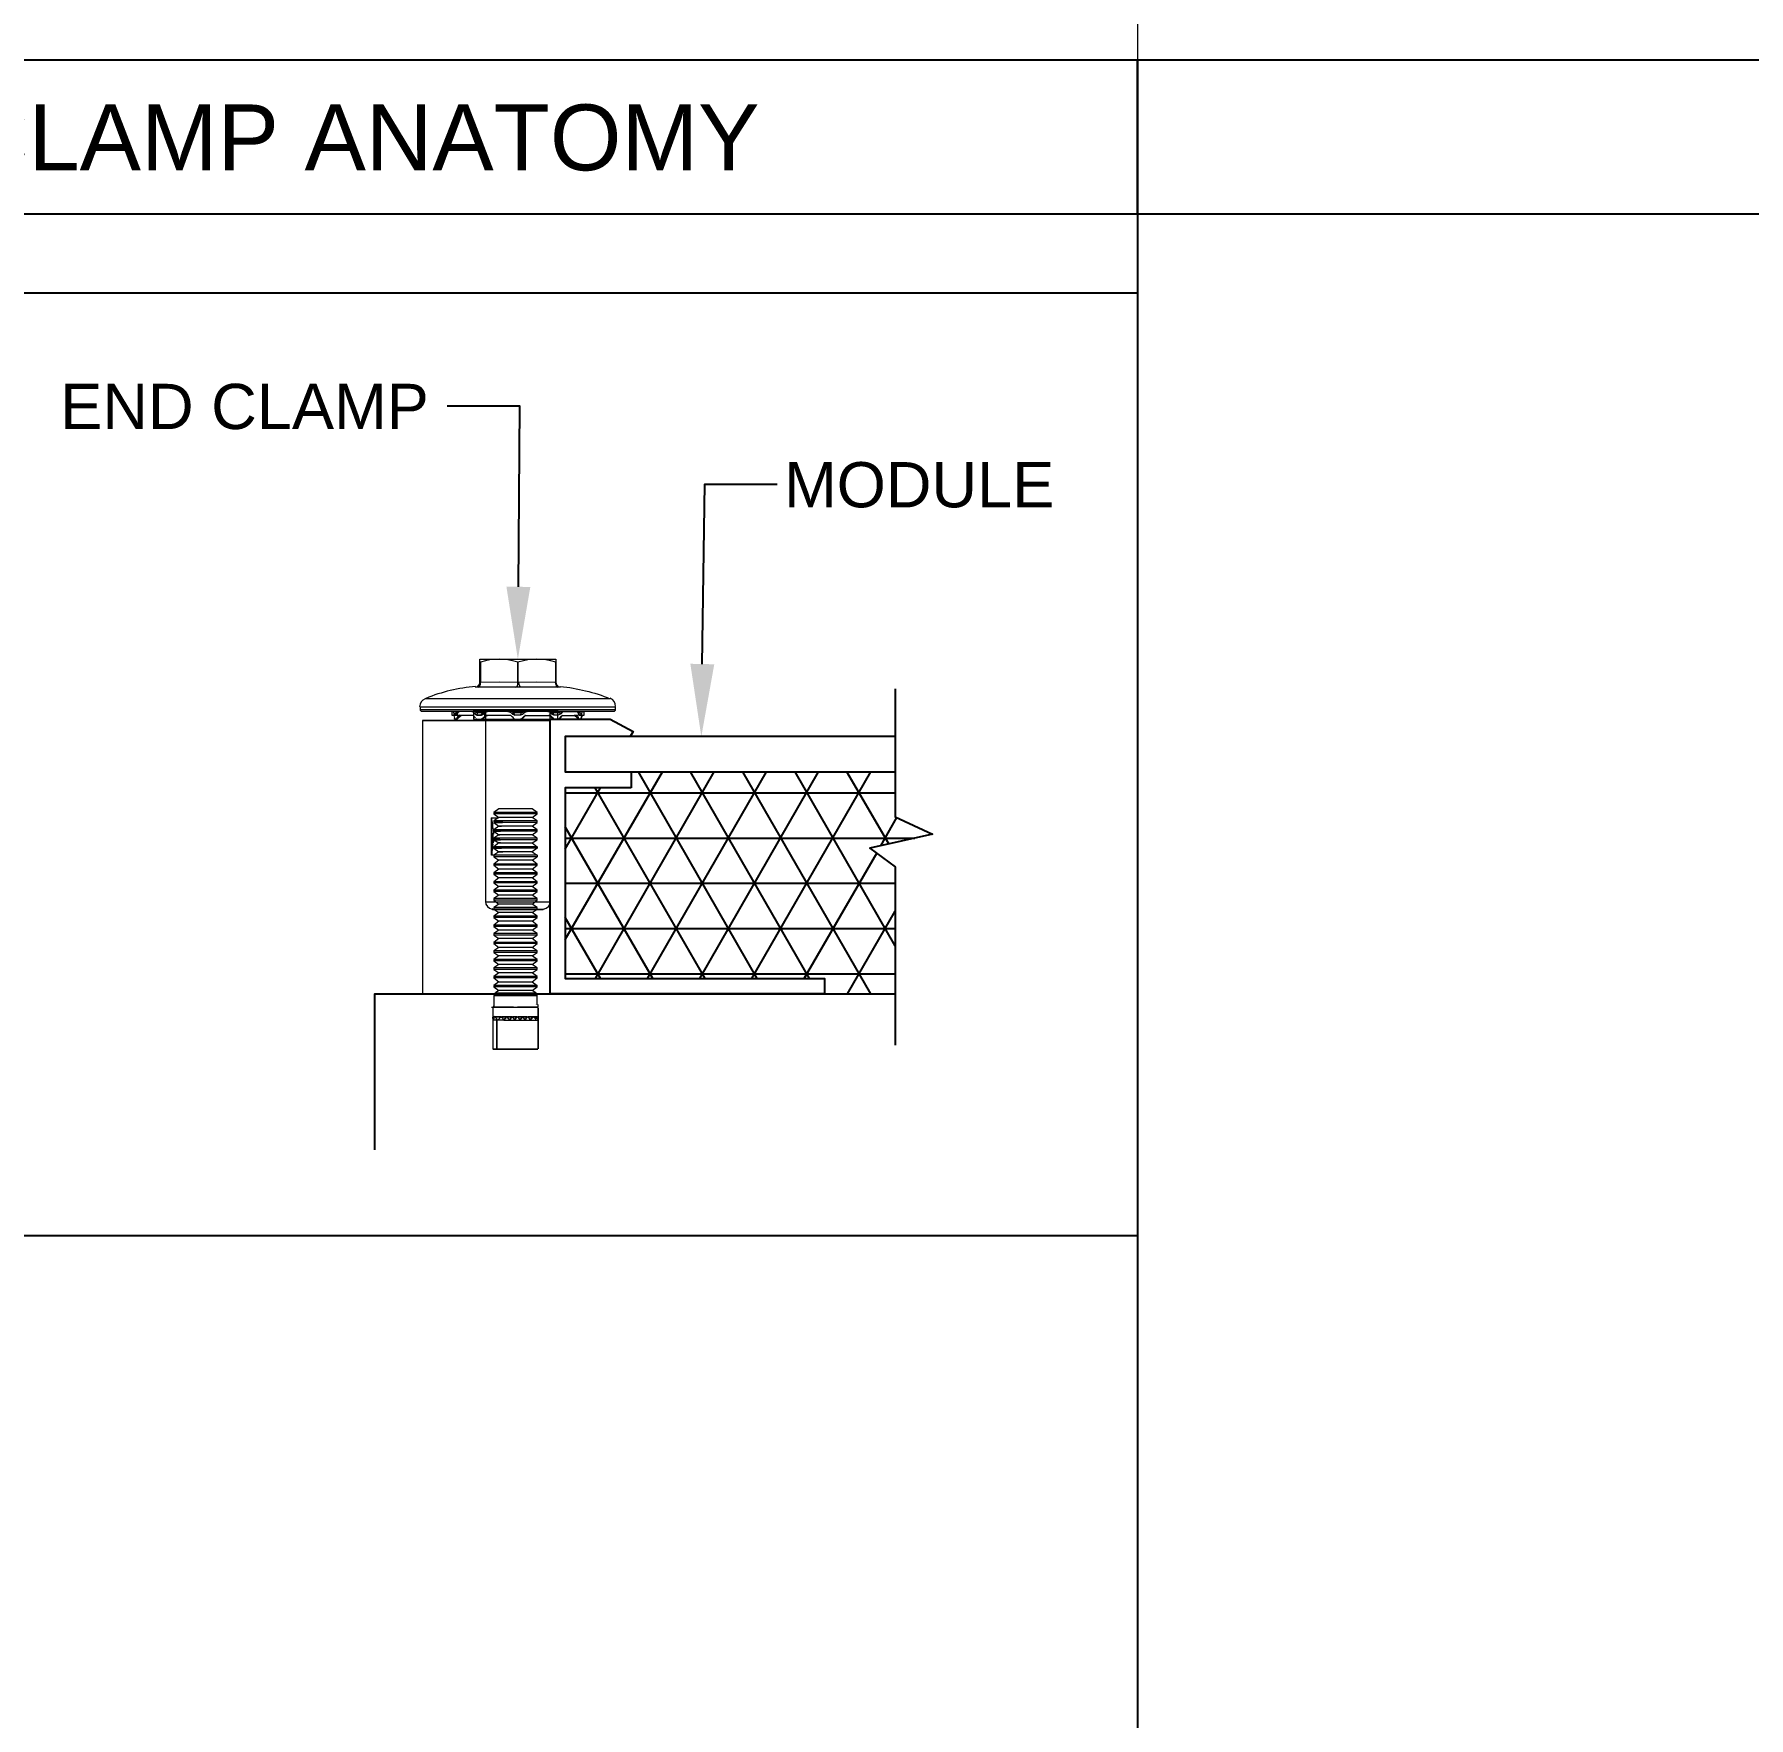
# Model space of a CAD drawing. Header units: millimetres. Extents: x -419 to 20046, y -14642 to 2638.
# Drawn here: x 2420.9 to 2733.2, y -10567.5 to -10260.9 of the extents above; entities that cross this region are included whole.
import ezdxf

# ---------------------------------------------------------------- set-up
doc = ezdxf.new("R2010")
doc.units = ezdxf.units.MM
for name, color, linetype in [('PDF6_PDF4_Geometry', 7, 'Continuous'), ('PDF6_PDF4_Solid Fills', 7, 'Continuous'), ('PDF6_Text', 7, 'Continuous')]:
    doc.layers.add(name, color=color, linetype=linetype)
doc.styles.add('PDF Arial', font='arial.ttf')

msp = doc.modelspace()

# ---------------------------------------------------------------- linework, layer by layer
at = {"layer": 'PDF6_PDF4_Geometry', "lineweight": 0}
for points in [[(2621.844, -9828.988), (2621.844, -10493.51)], [(2502.054, -10378.897), (2502.054, -10375.264), (2502.054, -10374.992), (2502.054, -10374.81), (2502.054, -10374.719), (2505.595, -10374.719), (2512.407, -10374.719), (2515.858, -10374.719), (2515.858, -10374.81), (2515.858, -10374.992), (2515.858, -10375.264), (2515.858, -10378.897), (2515.858, -10379.26), (2515.949, -10379.533), (2516.04, -10379.714), (2516.221, -10379.805)], [(2502.144, -10375.264), (2502.144, -10375.264)], [(2508.956, -10375.264), (2508.956, -10375.264)], [(2515.858, -10375.264), (2515.858, -10375.264)], [(2515.949, -10378.806), (2515.858, -10378.806), (2515.949, -10379.169), (2516.04, -10379.442), (2516.312, -10379.714), (2516.675, -10379.805), (2516.585, -10379.805), (2516.131, -10379.805), (2512.861, -10379.805), (2509.501, -10379.805), (2508.502, -10379.805), (2505.051, -10379.805), (2501.781, -10379.805), (2501.418, -10379.805), (2501.236, -10379.805), (2501.599, -10379.714), (2501.872, -10379.442), (2502.054, -10379.169), (2502.054, -10378.806)], [(2501.781, -10379.805), (2501.963, -10379.714), (2502.054, -10379.533), (2502.144, -10379.26), (2502.144, -10378.897)], [(2508.502, -10379.805), (2508.683, -10379.714), (2508.865, -10379.533), (2508.956, -10379.26), (2508.956, -10378.897)], [(2509.047, -10378.806), (2509.047, -10378.806)], [(2509.047, -10378.897), (2509.137, -10379.26), (2509.228, -10379.533), (2509.41, -10379.714), (2509.501, -10379.805)], [(2526.393, -10384.255), (2491.519, -10384.255)], [(2497.24, -10384.982), (2496.968, -10384.982), (2496.968, -10384.255), (2497.149, -10384.255), (2497.24, -10384.346), (2497.331, -10384.618), (2497.694, -10384.437), (2497.876, -10384.437), (2497.422, -10384.891)], [(2514.405, -10384.255), (2510.681, -10384.255), (2510.591, -10384.255), (2510.318, -10384.255), (2509.592, -10384.255), (2508.229, -10384.255), (2507.594, -10384.255), (2507.321, -10384.255), (2507.139, -10384.255), (2503.416, -10384.255), (2503.053, -10384.255), (2502.054, -10384.255), (2500.6, -10384.255), (2498.239, -10384.255), (2497.876, -10384.255), (2497.149, -10384.255), (2497.059, -10384.255)], [(2497.059, -10384.255), (2497.059, -10384.255)], [(2501.055, -10384.618), (2501.236, -10384.8), (2501.509, -10384.891), (2502.326, -10384.891), (2502.689, -10384.709), (2502.78, -10384.618), (2502.598, -10384.8), (2502.326, -10384.891), (2501.509, -10384.891), (2501.236, -10384.8), (2501.055, -10384.618), (2500.873, -10384.346), (2500.6, -10384.255), (2498.239, -10384.255), (2498.058, -10384.346), (2497.876, -10384.618), (2497.876, -10384.8), (2497.785, -10384.891), (2497.422, -10384.891), (2497.331, -10384.8), (2497.331, -10384.618), (2497.24, -10384.346), (2497.149, -10384.255)], [(2497.149, -10384.255), (2497.149, -10384.255)], [(2497.331, -10384.618), (2497.422, -10384.8), (2497.422, -10384.891), (2497.785, -10384.891), (2497.876, -10384.891), (2497.876, -10384.618), (2498.058, -10384.346), (2498.239, -10384.255)], [(2497.331, -10384.618), (2497.331, -10384.618)], [(2497.513, -10384.891), (2497.513, -10384.891)], [(2497.785, -10384.891), (2497.785, -10384.891)], [(2497.967, -10384.618), (2497.967, -10384.618)], [(2498.239, -10384.255), (2498.239, -10384.255)], [(2500.6, -10384.255), (2500.873, -10384.346), (2501.055, -10384.618), (2501.327, -10384.437), (2501.69, -10384.437), (2501.872, -10384.255), (2502.144, -10384.164)], [(2500.6, -10384.255), (2500.6, -10384.255)], [(2501.055, -10384.618), (2501.055, -10384.618)], [(2501.509, -10384.891), (2501.69, -10384.437), (2502.78, -10384.437), (2502.871, -10384.437)], [(2501.509, -10384.891), (2501.509, -10384.891)], [(2502.326, -10384.891), (2502.326, -10384.891)], [(2514.768, -10384.255), (2515.858, -10384.255), (2517.311, -10384.255), (2517.039, -10384.346), (2516.857, -10384.618), (2516.585, -10384.8), (2516.312, -10384.891), (2515.586, -10384.891), (2515.222, -10384.8), (2515.041, -10384.618), (2514.859, -10384.346), (2514.405, -10384.255), (2510.681, -10384.255), (2510.318, -10384.346), (2509.955, -10384.618), (2509.773, -10384.8), (2509.41, -10384.891), (2508.411, -10384.891), (2508.048, -10384.8), (2507.866, -10384.618), (2507.594, -10384.346), (2507.139, -10384.255), (2503.416, -10384.255), (2502.871, -10384.437), (2502.871, -10384.982), (2503.143, -10384.982), (2502.417, -10385.617), (2503.234, -10384.982), (2503.325, -10384.982), (2503.234, -10385.072)], [(2503.143, -10384.164), (2502.962, -10384.255), (2502.78, -10384.437)], [(2502.78, -10384.618), (2503.053, -10384.346), (2503.416, -10384.255)], [(2502.871, -10384.618), (2502.871, -10384.618)], [(2516.312, -10384.891), (2515.495, -10384.891), (2515.222, -10384.709), (2515.041, -10384.618), (2514.859, -10384.346), (2514.405, -10384.255), (2514.768, -10384.255), (2514.768, -10418.948), (2503.143, -10418.948), (2503.143, -10384.255)], [(2503.416, -10384.255), (2503.416, -10384.255)], [(2507.139, -10384.255), (2507.594, -10384.346), (2507.957, -10384.618), (2507.957, -10384.437), (2508.229, -10384.437), (2509.592, -10384.437)], [(2507.139, -10384.255), (2507.139, -10384.255)], [(2507.957, -10384.618), (2508.138, -10384.8), (2508.411, -10384.891), (2508.229, -10384.437), (2508.32, -10384.255), (2508.32, -10384.164)], [(2507.957, -10384.618), (2507.957, -10384.618)], [(2509.41, -10384.891), (2508.411, -10384.891)], [(2508.411, -10384.891), (2508.411, -10384.891)], [(2509.955, -10384.618), (2509.773, -10384.8), (2509.41, -10384.891), (2509.592, -10384.437), (2509.955, -10384.437), (2509.955, -10384.618), (2510.227, -10384.346), (2510.681, -10384.255)], [(2509.41, -10384.891), (2509.41, -10384.891)], [(2509.682, -10384.437), (2509.682, -10384.255), (2509.592, -10384.164)], [(2509.955, -10384.618), (2509.955, -10384.618)], [(2510.681, -10384.255), (2510.681, -10384.255)], [(2514.405, -10384.255), (2514.405, -10384.255)], [(2515.131, -10384.437), (2514.95, -10384.255), (2514.768, -10384.164)], [(2514.95, -10384.437), (2515.041, -10384.437), (2516.221, -10384.437)], [(2515.041, -10384.618), (2515.041, -10384.618)], [(2515.495, -10384.891), (2515.495, -10384.891)], [(2516.312, -10384.437), (2516.131, -10384.255), (2515.858, -10384.164)], [(2516.766, -10384.618), (2516.585, -10384.8), (2516.312, -10384.891), (2516.221, -10384.437), (2516.494, -10384.437), (2516.766, -10384.618), (2517.039, -10384.346), (2517.311, -10384.255)], [(2516.312, -10384.891), (2516.312, -10384.891)], [(2516.766, -10384.618), (2516.766, -10384.618)], [(2517.311, -10384.255), (2517.311, -10384.255)], [(2519.582, -10384.255), (2519.854, -10384.346), (2519.945, -10384.618), (2520.127, -10384.891), (2520.49, -10384.891), (2520.49, -10384.8), (2520.581, -10384.618)], [(2519.582, -10384.255), (2519.582, -10384.255)], [(2519.945, -10384.437), (2520.127, -10384.437), (2520.217, -10384.437), (2520.581, -10384.618), (2520.671, -10384.346), (2520.762, -10384.255)], [(2519.945, -10384.618), (2519.945, -10384.618)], [(2520.127, -10384.891), (2520.127, -10384.891)], [(2520.399, -10384.891), (2520.399, -10384.891)], [(2520.581, -10384.618), (2520.581, -10384.618)], [(2520.762, -10384.255), (2520.762, -10384.255)], [(2520.944, -10384.255), (2520.944, -10384.255)], [(2491.609, -10385.89), (2491.609, -10435.659), (2513.406, -10435.659), (2514.859, -10435.659), (2514.859, -10385.89)], [(2492.881, -10385.89), (2492.881, -10385.89)], [(2497.24, -10384.982), (2497.24, -10384.982)], [(2497.876, -10385.617), (2498.602, -10384.982), (2497.876, -10385.617), (2497.785, -10385.617), (2497.422, -10385.617), (2497.422, -10385.527)], [(2497.876, -10385.617), (2497.876, -10385.617)], [(2498.602, -10384.982), (2498.602, -10384.982)], [(2500.6, -10385.89), (2500.873, -10385.89)], [(2501.327, -10385.527), (2501.509, -10385.617), (2502.326, -10385.617)], [(2503.143, -10384.982), (2503.143, -10384.982)], [(2509.773, -10385.527), (2509.592, -10385.617), (2509.41, -10385.617)], [(2510.136, -10384.982), (2510.136, -10384.982)], [(2514.677, -10384.982), (2514.677, -10384.982)], [(2516.494, -10385.617), (2516.494, -10385.617)], [(2519.309, -10384.982), (2519.218, -10384.982)], [(2519.4, -10384.982), (2519.4, -10384.982)], [(2519.491, -10385.072), (2519.491, -10384.982)], [(2520.127, -10385.527), (2520.127, -10385.617), (2520.49, -10385.617), (2520.49, -10385.527)], [(2520.581, -10385.527), (2520.49, -10385.617)], [(2520.49, -10385.617), (2520.49, -10385.617)], [(2520.581, -10385.527), (2520.581, -10385.527)], [(2520.671, -10384.982), (2520.671, -10384.982)], [(2520.671, -10384.982), (2520.671, -10384.982)], [(2511.59, -10403.509), (2511.408, -10403.509), (2505.505, -10403.509), (2504.596, -10404.144), (2504.596, -10404.417), (2505.505, -10405.143), (2504.596, -10405.779), (2504.596, -10406.052), (2505.505, -10406.687), (2504.596, -10407.323), (2504.596, -10407.596), (2505.505, -10408.14), (2504.596, -10408.867), (2504.596, -10409.14), (2505.505, -10409.775), (2504.596, -10410.411), (2504.142, -10410.411), (2504.142, -10403.6), (2505.414, -10403.6)], [(2504.142, -10403.509), (2504.142, -10403.509)], [(2504.142, -10403.509), (2504.142, -10403.509)], [(2504.233, -10403.6), (2504.233, -10403.509)], [(2512.498, -10402.873), (2512.498, -10402.601), (2511.59, -10401.965), (2511.408, -10401.965), (2505.505, -10401.965), (2504.596, -10402.601)], [(2512.498, -10402.601), (2512.225, -10402.601), (2507.139, -10402.601), (2504.596, -10402.601), (2504.596, -10402.873), (2505.505, -10403.509)], [(2511.59, -10405.143), (2512.498, -10404.417), (2512.498, -10404.144), (2511.59, -10403.509), (2512.498, -10402.873), (2512.225, -10402.873), (2507.139, -10402.873), (2504.596, -10402.873)], [(2504.142, -10403.963), (2504.233, -10404.417), (2504.142, -10403.963)], [(2512.498, -10404.144), (2512.225, -10404.144), (2504.596, -10404.144), (2506.231, -10404.144)], [(2512.498, -10404.417), (2512.225, -10404.417), (2504.596, -10404.417), (2506.14, -10404.417)], [(2512.498, -10405.779), (2512.225, -10405.779), (2504.596, -10405.779), (2505.777, -10405.779)], [(2512.498, -10406.052), (2512.225, -10406.052), (2504.596, -10406.052), (2505.777, -10406.052)], [(2511.59, -10406.687), (2512.498, -10406.052), (2512.498, -10405.779), (2511.59, -10405.143), (2511.408, -10405.143), (2505.505, -10405.143), (2505.959, -10405.143)], [(2511.59, -10408.14), (2512.498, -10407.596), (2512.498, -10407.323), (2511.59, -10406.687), (2511.408, -10406.687), (2505.505, -10406.687), (2505.686, -10406.687)], [(2504.142, -10410.229), (2504.233, -10409.866)], [(2504.324, -10408.685), (2504.415, -10408.413), (2504.324, -10408.685)], [(2504.415, -10408.14), (2504.415, -10407.686)], [(2512.498, -10407.323), (2512.225, -10407.323), (2504.596, -10407.323), (2505.686, -10407.323)], [(2512.498, -10407.596), (2512.225, -10407.596), (2504.596, -10407.596), (2505.777, -10407.596)], [(2505.777, -10408.14), (2505.505, -10408.14), (2511.408, -10408.14), (2511.59, -10408.14), (2512.498, -10408.867), (2512.498, -10409.14), (2511.59, -10409.775), (2512.498, -10410.411), (2512.225, -10410.411), (2507.139, -10410.411), (2504.596, -10410.411), (2504.596, -10410.683), (2505.505, -10411.319), (2504.596, -10412.046)], [(2512.498, -10408.867), (2512.225, -10408.867), (2504.596, -10408.867), (2505.959, -10408.867)], [(2512.498, -10409.14), (2512.225, -10409.14), (2504.596, -10409.14), (2505.959, -10409.14)], [(2511.59, -10409.775), (2511.408, -10409.775), (2505.505, -10409.775), (2506.231, -10409.775)], [(2504.142, -10410.411), (2504.142, -10410.411)], [(2504.142, -10410.411), (2504.142, -10410.411)], [(2504.233, -10410.229), (2504.233, -10410.411), (2504.233, -10410.32)], [(2504.233, -10410.411), (2504.233, -10410.411)], [(2511.59, -10411.319), (2512.498, -10410.683), (2512.225, -10410.683), (2507.139, -10410.683), (2504.596, -10410.683)], [(2512.498, -10412.046), (2512.225, -10412.046), (2507.139, -10412.046), (2504.596, -10412.046), (2504.596, -10412.227), (2505.505, -10412.954), (2504.596, -10413.59)], [(2511.59, -10412.954), (2512.498, -10412.227), (2512.225, -10412.227), (2507.139, -10412.227), (2504.596, -10412.227)], [(2512.498, -10412.227), (2512.498, -10412.046), (2511.59, -10411.319), (2511.408, -10411.319), (2505.505, -10411.319)], [(2512.498, -10413.862), (2512.498, -10413.59), (2511.59, -10412.954), (2511.408, -10412.954), (2505.505, -10412.954)], [(2512.498, -10410.411), (2512.498, -10410.683)], [(2512.498, -10413.59), (2512.225, -10413.59), (2507.139, -10413.59), (2504.596, -10413.59), (2504.596, -10413.862), (2505.505, -10414.498), (2504.596, -10415.224)], [(2511.59, -10414.498), (2512.498, -10413.862), (2512.225, -10413.862), (2507.139, -10413.862), (2504.596, -10413.862)], [(2512.498, -10415.224), (2512.225, -10415.224), (2507.139, -10415.224), (2504.596, -10415.224), (2504.596, -10415.406), (2505.505, -10416.133), (2504.596, -10416.768)], [(2511.59, -10416.133), (2512.498, -10415.406), (2512.225, -10415.406), (2507.139, -10415.406), (2504.596, -10415.406)], [(2512.498, -10415.406), (2512.498, -10415.224), (2511.59, -10414.498), (2511.408, -10414.498), (2505.505, -10414.498)], [(2512.498, -10417.041), (2512.498, -10416.768), (2511.59, -10416.133), (2511.408, -10416.133), (2505.505, -10416.133)], [(2512.498, -10416.768), (2512.225, -10416.768), (2507.139, -10416.768), (2504.596, -10416.768), (2504.596, -10417.041), (2505.505, -10417.676), (2504.596, -10418.312)], [(2511.59, -10417.676), (2512.498, -10417.041), (2512.225, -10417.041), (2507.139, -10417.041), (2504.596, -10417.041)], [(2512.498, -10418.312), (2512.225, -10418.312), (2507.139, -10418.312), (2504.596, -10418.312), (2504.596, -10418.585), (2505.505, -10419.311), (2504.596, -10419.947)], [(2511.59, -10419.311), (2512.498, -10418.585), (2512.225, -10418.585), (2507.139, -10418.585), (2504.596, -10418.585)], [(2512.498, -10418.585), (2512.498, -10418.312), (2511.59, -10417.676), (2511.408, -10417.676), (2505.505, -10417.676)], [(2513.588, -10420.31), (2504.324, -10420.31), (2513.588, -10420.31)], [(2512.498, -10419.947), (2512.225, -10419.947), (2507.139, -10419.947), (2504.596, -10419.947), (2504.596, -10420.219), (2505.505, -10420.855), (2504.596, -10421.491)], [(2511.59, -10420.855), (2512.498, -10420.219), (2512.225, -10420.219), (2507.139, -10420.219), (2504.596, -10420.219)], [(2512.498, -10421.491), (2512.225, -10421.491), (2507.139, -10421.491), (2504.596, -10421.491), (2504.596, -10421.763), (2505.505, -10422.399), (2504.596, -10423.126)], [(2511.59, -10422.399), (2512.498, -10421.763), (2512.225, -10421.763), (2507.139, -10421.763), (2504.596, -10421.763)], [(2512.498, -10420.219), (2512.498, -10419.947), (2511.59, -10419.311), (2511.408, -10419.311), (2505.505, -10419.311)], [(2512.498, -10421.763), (2512.498, -10421.491), (2511.59, -10420.855), (2511.408, -10420.855), (2505.505, -10420.855)], [(2512.498, -10423.126), (2512.225, -10423.126), (2507.139, -10423.126), (2504.596, -10423.126), (2504.596, -10423.398), (2505.505, -10424.034), (2504.596, -10424.67)], [(2511.59, -10424.034), (2512.498, -10423.398), (2512.225, -10423.398), (2507.139, -10423.398), (2504.596, -10423.398)], [(2512.498, -10424.67), (2512.225, -10424.67), (2507.139, -10424.67), (2504.596, -10424.67), (2504.596, -10424.942), (2505.505, -10425.578), (2504.596, -10426.304)], [(2511.59, -10425.578), (2512.498, -10424.942), (2512.225, -10424.942), (2507.139, -10424.942), (2504.596, -10424.942)], [(2512.498, -10423.398), (2512.498, -10423.126), (2511.59, -10422.399), (2511.408, -10422.399), (2505.505, -10422.399)], [(2512.498, -10424.942), (2512.498, -10424.67), (2511.59, -10424.034), (2511.408, -10424.034), (2505.505, -10424.034)], [(2512.498, -10426.304), (2512.225, -10426.304), (2507.139, -10426.304), (2504.596, -10426.304), (2504.596, -10426.486), (2505.505, -10427.212), (2504.596, -10427.848)], [(2511.59, -10427.212), (2512.498, -10426.486), (2512.225, -10426.486), (2507.139, -10426.486), (2504.596, -10426.486)], [(2512.498, -10427.848), (2512.225, -10427.848), (2507.139, -10427.848), (2504.596, -10427.848), (2504.596, -10428.121), (2505.505, -10428.756), (2504.596, -10429.392)], [(2511.59, -10428.756), (2512.498, -10428.121), (2512.225, -10428.121), (2507.139, -10428.121), (2504.596, -10428.121)], [(2512.498, -10426.486), (2512.498, -10426.304), (2511.59, -10425.578), (2511.408, -10425.578), (2505.505, -10425.578)], [(2512.498, -10428.121), (2512.498, -10427.848), (2511.59, -10427.212), (2511.408, -10427.212), (2505.505, -10427.212)], [(2512.498, -10429.392), (2512.225, -10429.392), (2507.139, -10429.392), (2504.596, -10429.392), (2504.596, -10429.665), (2505.505, -10430.3), (2504.596, -10430.936)], [(2511.59, -10430.3), (2512.498, -10429.665), (2512.225, -10429.665), (2507.139, -10429.665), (2504.596, -10429.665)], [(2512.498, -10430.936), (2512.225, -10430.936), (2507.139, -10430.936), (2504.596, -10430.936), (2504.596, -10431.209), (2505.505, -10431.844), (2504.596, -10432.48)], [(2511.59, -10431.844), (2512.498, -10431.209), (2512.225, -10431.209), (2507.139, -10431.209), (2504.596, -10431.209)], [(2512.498, -10429.665), (2512.498, -10429.392), (2511.59, -10428.756), (2511.408, -10428.756), (2505.505, -10428.756)], [(2512.498, -10431.209), (2512.498, -10430.936), (2511.59, -10430.3), (2511.408, -10430.3), (2505.505, -10430.3)], [(2512.498, -10432.48), (2512.225, -10432.48), (2507.139, -10432.48), (2504.596, -10432.48), (2504.596, -10432.752), (2505.505, -10433.479), (2504.596, -10434.115)], [(2505.505, -10433.479), (2511.408, -10433.479), (2511.59, -10433.479), (2512.498, -10432.752), (2512.225, -10432.752), (2507.139, -10432.752), (2504.596, -10432.752)], [(2512.498, -10434.387), (2512.225, -10434.387), (2507.139, -10434.387), (2504.596, -10434.387)], [(2512.498, -10432.752), (2512.498, -10432.48), (2511.59, -10431.844), (2511.408, -10431.844), (2505.505, -10431.844)], [(2511.59, -10433.479), (2512.498, -10434.115)], [(2511.59, -10435.023), (2511.408, -10435.023), (2505.505, -10435.023)], [(2512.134, -10437.657), (2512.134, -10437.657)], [(2512.134, -10437.657), (2512.134, -10437.657)], [(2504.142, -10438.111), (2504.506, -10438.111), (2504.869, -10438.111), (2505.505, -10438.111), (2506.231, -10438.111), (2507.23, -10438.111), (2509.319, -10438.111)], [(2508.138, -10438.111), (2507.139, -10438.111), (2506.413, -10438.111), (2505.595, -10438.111), (2504.96, -10438.111), (2504.596, -10438.111), (2504.415, -10438.111), (2504.596, -10438.111), (2504.96, -10438.111), (2505.595, -10438.111), (2506.413, -10438.111), (2507.139, -10438.111)], [(2504.415, -10438.202), (2504.415, -10439.927), (2504.415, -10440.109), (2504.415, -10445.649)], [(2504.415, -10438.202), (2504.415, -10438.202)], [(2505.959, -10439.836), (2506.867, -10439.836), (2506.413, -10440.472), (2505.414, -10440.472), (2504.506, -10440.472), (2504.415, -10440.109), (2504.415, -10439.927)], [(2504.415, -10439.836), (2504.506, -10439.836), (2504.415, -10439.836)], [(2504.415, -10439.927), (2504.415, -10439.927)], [(2504.415, -10439.927), (2504.415, -10439.927)], [(2504.415, -10440.472), (2504.415, -10440.472)], [(2504.415, -10440.472), (2504.415, -10440.472)], [(2504.415, -10440.472), (2504.415, -10440.472)], [(2504.415, -10440.472), (2504.415, -10440.563)], [(2504.415, -10440.472), (2504.415, -10440.472)], [(2504.415, -10440.563), (2504.415, -10440.563)], [(2505.141, -10445.74), (2505.141, -10440.472), (2505.141, -10445.74)], [(2505.323, -10438.111), (2508.502, -10438.111), (2509.955, -10438.111), (2510.681, -10438.111), (2511.499, -10438.111), (2512.044, -10438.111), (2512.498, -10438.111), (2512.679, -10438.111), (2512.498, -10438.111), (2512.044, -10438.111), (2511.499, -10438.111), (2510.681, -10438.111), (2509.955, -10438.111), (2508.865, -10438.111)], [(2505.505, -10440.381), (2505.505, -10440.381)], [(2505.959, -10439.927), (2505.959, -10439.927)], [(2506.958, -10439.836), (2507.412, -10440.472), (2507.866, -10439.836), (2506.867, -10439.836), (2507.866, -10439.836), (2507.412, -10440.472)], [(2507.866, -10439.836), (2507.957, -10439.836), (2508.32, -10440.472), (2508.774, -10439.836), (2507.957, -10439.836), (2508.774, -10439.836), (2508.32, -10440.472)], [(2507.957, -10439.927), (2507.957, -10439.927)], [(2508.774, -10439.836), (2508.956, -10439.836), (2509.319, -10440.472), (2509.773, -10439.836), (2508.956, -10439.836), (2509.773, -10439.836), (2509.319, -10440.472)], [(2508.865, -10439.927), (2508.865, -10439.927)], [(2509.773, -10439.836), (2509.864, -10439.836), (2510.227, -10440.472), (2510.681, -10439.836), (2509.864, -10439.836), (2510.681, -10439.836), (2510.227, -10440.472)], [(2509.864, -10439.927), (2509.864, -10439.927)], [(2510.681, -10439.836), (2510.863, -10439.836), (2511.226, -10440.472), (2511.68, -10439.836), (2510.863, -10439.836), (2511.68, -10439.836), (2511.226, -10440.472)], [(2510.863, -10439.927), (2510.863, -10439.927)], [(2511.953, -10440.018), (2511.862, -10439.836), (2512.498, -10439.836), (2511.862, -10439.836), (2511.68, -10439.836)], [(2511.771, -10439.927), (2511.771, -10439.927)], [(2512.225, -10440.472), (2512.225, -10440.472)], [(2512.498, -10439.836), (2512.498, -10439.836)], [(2512.679, -10440.472), (2512.589, -10440.472), (2512.589, -10439.836), (2512.498, -10439.836)], [(2512.589, -10438.111), (2512.679, -10438.111), (2512.589, -10438.111)], [(2512.589, -10438.202), (2512.589, -10438.202)], [(2512.589, -10439.746), (2512.589, -10439.746)], [(2512.589, -10439.746), (2512.589, -10439.746)], [(2512.589, -10439.836), (2512.589, -10439.836)], [(2512.589, -10439.836), (2512.589, -10439.836)], [(2512.589, -10439.836), (2512.589, -10439.836)], [(2512.589, -10439.927), (2512.589, -10439.927)], [(2512.679, -10438.111), (2512.679, -10438.111)], [(2512.679, -10439.927), (2512.679, -10438.202), (2512.679, -10439.927)], [(2512.679, -10440.381), (2512.77, -10440.381), (2512.679, -10440.381), (2512.679, -10440.2)], [(2512.679, -10440.472), (2512.679, -10440.472)], [(2504.415, -10445.649), (2504.415, -10445.649)], [(2505.868, -10445.74), (2504.415, -10445.74), (2505.868, -10445.74)], [(2505.141, -10445.649), (2505.141, -10445.649)], [(2512.589, -10445.74), (2505.141, -10445.74), (2512.589, -10445.74)], [(2505.232, -10445.649), (2505.323, -10445.649)], [(2512.589, -10445.649), (2512.589, -10445.649)]]:
    msp.add_lwpolyline(points, dxfattribs=at)
at = {"layer": 'PDF6_PDF4_Geometry', "lineweight": 25}
for points in [[(2621.844, -10265.555), (2621.844, -10293.618), (2207.437, -10293.618), (2207.437, -10265.555)], [(3571.811, -10265.555), (3571.811, -10293.618), (2621.844, -10293.618), (2621.844, -10265.555)], [(3571.811, -10265.555), (3571.811, -10293.618), (2621.844, -10293.618), (2621.844, -10265.555)], [(2529.572, -10398.15), (2517.584, -10398.15), (2517.584, -10432.843), (2564.809, -10432.843), (2564.809, -10435.659), (2514.859, -10435.659), (2514.859, -10385.617), (2525.757, -10385.617), (2529.935, -10387.888), (2529.39, -10388.796), (2517.584, -10388.796), (2517.584, -10395.244), (2529.572, -10395.244)]]:
    msp.add_lwpolyline(points, close=True, dxfattribs=at)
for points in [[(2621.844, -10293.618), (2621.844, -10839.894), (2621.844, -10869.047)], [(2207.528, -10307.967), (2621.753, -10307.967)], [(2509.047, -10361.55), (2509.319, -10328.583), (2496.06, -10328.583)], [(2542.559, -10375.627), (2543.013, -10342.842), (2556.182, -10342.842)], [(2577.706, -10380.077), (2577.706, -10403.418), (2584.517, -10406.597), (2573.074, -10409.14), (2577.706, -10412.5), (2577.706, -10445.013)], [(2577.706, -10388.796), (2517.584, -10388.796), (2517.584, -10395.244), (2577.706, -10395.244)], [(2482.891, -10464.085), (2482.891, -10435.659), (2577.706, -10435.659)], [(2621.753, -10479.706), (2207.528, -10479.706)]]:
    msp.add_lwpolyline(points, dxfattribs=at)
at = {"layer": 'PDF6_PDF4_Geometry', "lineweight": 0}
for points in [[(2505.595, -10374.719), (2503.87, -10374.81), (2503.053, -10374.992), (2502.144, -10375.264), (2502.144, -10378.897), (2505.595, -10378.806), (2508.956, -10378.897), (2508.956, -10375.264), (2507.957, -10374.992), (2507.139, -10374.81)], [(2512.407, -10374.719), (2510.772, -10374.81), (2509.955, -10374.992), (2508.956, -10375.264), (2508.956, -10378.897), (2512.407, -10378.806), (2515.858, -10378.897), (2515.858, -10375.264), (2514.95, -10374.992), (2514.042, -10374.81)], [(2491.155, -10383.438), (2491.155, -10383.892), (2526.756, -10383.892), (2526.756, -10383.438)], [(2508.956, -10383.983), (2500.873, -10383.983), (2500.873, -10385.617), (2508.956, -10385.617), (2516.221, -10385.617), (2516.221, -10383.983)], [(2513.406, -10385.89), (2491.609, -10385.89), (2513.406, -10385.89), (2514.859, -10385.89)], [(2504.233, -10403.509), (2504.233, -10403.6)], [(2504.142, -10403.963), (2504.142, -10403.69), (2504.142, -10403.963), (2504.233, -10404.144), (2504.324, -10404.599), (2504.324, -10405.143), (2504.415, -10405.598), (2504.324, -10405.143), (2504.324, -10404.599), (2504.233, -10404.144)], [(2504.324, -10409.23), (2504.324, -10408.685), (2504.324, -10409.23), (2504.233, -10409.684), (2504.233, -10410.048), (2504.142, -10410.32), (2504.233, -10410.048), (2504.233, -10409.684)], [(2512.225, -10435.477), (2511.59, -10435.023), (2512.498, -10434.387), (2512.498, -10434.115), (2512.225, -10434.115), (2507.139, -10434.115), (2504.596, -10434.115), (2504.596, -10434.387), (2505.505, -10435.023), (2504.869, -10435.477), (2512.044, -10435.477)], [(2504.506, -10440.381), (2504.596, -10440.109), (2504.778, -10439.746), (2504.596, -10440.109)], [(2504.506, -10439.836), (2505.868, -10439.836), (2505.777, -10440.018), (2505.868, -10439.836)], [(2505.414, -10440.381), (2505.505, -10440.381)], [(2512.679, -10439.927), (2512.679, -10440.29), (2512.679, -10445.649), (2512.679, -10440.29)]]:
    msp.add_lwpolyline(points, close=True, dxfattribs=at)
for points in [[(2516.688, -10379.67, -0.0733548), (2525.757, -10381.894), (2492.154, -10381.894)], [(2501.291, -10379.8, 0.3837611), (2502.144, -10378.806), (2502.235, -10378.806)], [(2497.967, -10384.437), (2497.876, -10384.437, -0.0790898), (2498.111, -10384.233)], [(2520.944, -10384.255), (2520.762, -10384.255), (2520.127, -10384.255), (2519.582, -10384.255), (2517.311, -10384.255), (2519.672, -10384.255), (2519.854, -10384.346), (2519.945, -10384.618), (2520.127, -10384.8), (2520.127, -10384.891), (2520.49, -10384.891), (2520.581, -10384.8), (2520.581, -10384.618), (2520.671, -10384.346), (2520.762, -10384.255), (2520.944, -10384.255), (2520.944, -10384.982), (2520.671, -10384.982, -0.0095639), (2520.512, -10385.459, 0.0093706), (2520.617, -10384.963)], [(2501.243, -10385.463, -0.004362), (2500.873, -10384.982), (2498.058, -10384.982), (2497.967, -10384.982), (2498.421, -10384.982), (2498.512, -10384.982), (2497.785, -10385.617), (2497.876, -10385.527, -0.0081473), (2498.077, -10385.012)], [(2498.505, -10384.992, -0.1985683), (2498.602, -10384.982), (2498.693, -10384.982), (2498.512, -10384.982), (2498.512, -10385.072)], [(2508.213, -10385.473, -0.0005513), (2507.684, -10384.982), (2507.594, -10384.982), (2502.962, -10384.982, 0.0029958), (2502.508, -10385.527), (2502.326, -10385.617), (2502.417, -10385.617), (2502.598, -10385.617), (2503.325, -10384.982), (2503.416, -10384.982)], [(2503.234, -10384.982), (2503.143, -10384.982, -0.1985847), (2503.296, -10384.983)], [(2508.138, -10385.527), (2508.411, -10385.617), (2509.41, -10385.617), (2509.682, -10385.527, 0.0005611), (2510.131, -10385.023)], [(2509.592, -10385.617), (2509.773, -10385.436, 0.0005418), (2510.263, -10385.006)], [(2509.807, -10385.465, 0.0005631), (2510.263, -10385.026, -0.1985653), (2510.318, -10384.982), (2510.227, -10384.982), (2510.136, -10384.982), (2510.227, -10384.982), (2514.859, -10384.982), (2514.95, -10384.982), (2514.677, -10384.982), (2515.404, -10385.617)], [(2514.525, -10384.983, -0.1988131), (2514.677, -10384.982), (2514.587, -10384.982)], [(2514.916, -10384.953, -0.0028746), (2515.365, -10385.48, 0.0016767), (2514.685, -10385)], [(2515.313, -10385.527), (2515.495, -10385.617), (2516.312, -10385.617), (2516.494, -10385.527, 0.0043109), (2516.858, -10385.01)], [(2516.695, -10385.348, -0.0021008), (2516.675, -10385.527), (2516.494, -10385.617), (2516.312, -10385.617)], [(2516.629, -10385.485, 0.0043875), (2517.039, -10384.982), (2516.948, -10384.982), (2517.039, -10384.982), (2519.854, -10384.982), (2519.945, -10384.982), (2519.4, -10384.982), (2519.309, -10384.982), (2520.127, -10385.617)], [(2519.406, -10385.011, -0.003332), (2520.038, -10385.479, 0.0080773), (2519.839, -10384.981)], [(2512.498, -10437.657), (2512.498, -10436.022), (2512.225, -10436.022), (2507.139, -10436.022), (2504.596, -10436.022), (2504.596, -10437.657, -0.1736395), (2504.448, -10438.002)], [(2505.868, -10439.836), (2505.959, -10439.836), (2506.413, -10440.472), (2506.867, -10439.836), (2505.959, -10439.836), (2506.413, -10440.472), (2507.412, -10440.472), (2508.32, -10440.472), (2509.319, -10440.472), (2510.227, -10440.472), (2511.226, -10440.472), (2512.134, -10440.472), (2512.225, -10440.472), (2512.589, -10440.472), (2512.589, -10439.836, -0.0255577), (2512.634, -10440.11, 0.025557), (2512.585, -10439.754, -0.0390403), (2512.225, -10440.258)], [(2512.231, -10440.344, 0.0180983), (2511.939, -10439.911, -0.0180983), (2512.2, -10440.316, 0.0390408), (2512.48, -10439.752)]]:
    msp.add_lwpolyline(points, format="xyb", dxfattribs=at)
at = {"layer": 'PDF6_PDF4_Geometry', "color": 251, "lineweight": 25, "true_color": 0x616366}
for points in [[(2517.584, -10425.759), (2535.293, -10395.244)], [(2523.124, -10432.843), (2544.738, -10395.244)], [(2552.549, -10432.843), (2530.934, -10395.244)], [(2532.569, -10432.843), (2554.274, -10395.244)], [(2562.085, -10432.843), (2540.379, -10395.244)], [(2542.105, -10432.843), (2563.72, -10395.244)], [(2573.256, -10435.659), (2549.915, -10395.244)], [(2551.55, -10432.843), (2573.256, -10395.244)], [(2577.706, -10426.94), (2559.451, -10395.244)], [(2576.525, -10408.322), (2568.896, -10395.244)], [(2517.584, -10409.321), (2524.032, -10398.15)], [(2517.584, -10399.059), (2577.706, -10399.059)], [(2543.104, -10432.843), (2523.033, -10398.15)], [(2575.072, -10408.685), (2577.978, -10403.509)], [(2533.568, -10432.843), (2517.584, -10405.234)], [(2517.584, -10407.323), (2581.248, -10407.323)], [(2561.086, -10432.843), (2574.345, -10410.048)], [(2517.584, -10415.497), (2577.706, -10415.497)], [(2524.032, -10432.843), (2517.584, -10421.763)], [(2568.987, -10435.659), (2577.706, -10420.583)], [(2517.584, -10423.761), (2577.706, -10423.761)], [(2517.584, -10432.026), (2577.706, -10432.026)]]:
    msp.add_lwpolyline(points, dxfattribs=at)
at = {"layer": 'PDF6_PDF4_Geometry', "lineweight": 0}
for points in [[(2504.413, -10407.594, 0.0142626), (2504.397, -10406.577, -0.0142626)], [(2504.501, -10406.579, 0.0037139), (2504.493, -10406.278, 0.0030174), (2504.484, -10406.087, -0.0069021)], [(2504.338, -10408.582, 0.0063038), (2504.376, -10408.076, -0.0063038)], [(2504.485, -10408.134, 0.006757), (2504.533, -10407.634, -0.006757)], [(2504.803, -10439.792, 0.0250042), (2505.177, -10440.367, -0.0250042)], [(2505.449, -10440.322, 0.0290152), (2505.818, -10439.879, -0.0290152)]]:
    msp.add_lwpolyline(points, format="xyb", close=True, dxfattribs=at)
for centre, radius, start, end in [((2504.097, -10411.455), 31.923, 95.09765, 111.87927), ((2516.721, -10378.851), 0.954, 181.27994, 265.25939), ((2492.654, -10383.392), 1.589, 111.50023, 179.62095), ((2491.473, -10383.846), 0.318, 179.99993, 270.00007), ((2755.666, -10655.648), 370.915, 132.99501, 133.08849), ((2503.461, -10385.027), 0.863, 126.29865, 142.14131), ((2313.418, -10599.698), 295.032, 46.75788, 46.87227), ((2519.536, -10385.118), 0.954, 50.0152, 70.15872), ((2435.569, -10470.803), 120.894, 45.37836, 45.64881), ((2525.167, -10383.302), 1.589, 359.99998, 68.12077), ((2526.438, -10383.846), 0.318, 269.99993, 0.00007), ((2510.546, -10382.847), 13.397, 189.00352, 191.14568), ((2533.978, -10431.437), 58.535, 127.38094, 128.12798), ((2573.803, -10491.87), 128.067, 123.46827, 123.8742), ((2503.007, -10385.118), 0.136, 114.56415, 135.11761), ((2503.007, -10385.118), 0.136, 90.13773, 114.80175), ((2484.824, -10406.915), 19.591, 1.12108, 1.69729), ((2484.824, -10406.915), 19.591, 1.12108, 1.69729), ((2485.579, -10407.005), 18.927, 2.90558, 4.46086), ((2485.579, -10407.005), 18.927, 2.90558, 4.46086), ((2504.46, -10418.812), 1.408, 179.99999, 262.52383), ((2513.451, -10418.812), 1.408, 277.47617, 0.00001), ((2504.369, -10419.811), 0.318, 262.45866, 269.99912), ((2513.542, -10419.811), 0.318, 269.92949, 277.47514), ((2505.187, -10435.977), 0.59, 125.01326, 179.99458), ((2511.907, -10435.977), 0.59, 0.00542, 54.98674), ((2513.179, -10437.611), 0.59, 180.01105, 219.39688), ((2510.908, -10439.882), 1.771, 346.50883, 348.32113)]:
    msp.add_arc(centre, radius, start, end, dxfattribs=at)
at = {"layer": 'PDF6_PDF4_Solid Fills', "transparency": 33554559}
for points in [[(2511.226, -10361.55), (2508.956, -10374.719), (2506.867, -10361.46)], [(2544.738, -10375.627), (2542.377, -10388.796), (2540.379, -10375.536)]]:
    msp.add_solid(points, dxfattribs=at)

# ---------------------------------------------------------------- texts
at = {"layer": 'PDF6_Text', "attachment_point": 7, "style": 'PDF Arial'}
for s, insert, char_height in [('MID-CLAMP AND END-CLAMP ANATOMY', (2227.962, -10285.83), 11.99963), ('END CLAMP', (2425.584, -10332.901), 8.2396), ('MODULE', (2557.453, -10347.16), 8.2396)]:
    msp.add_mtext(s, dxfattribs=dict(at, insert=insert, char_height=char_height))

doc.saveas('drawing.dxf')
